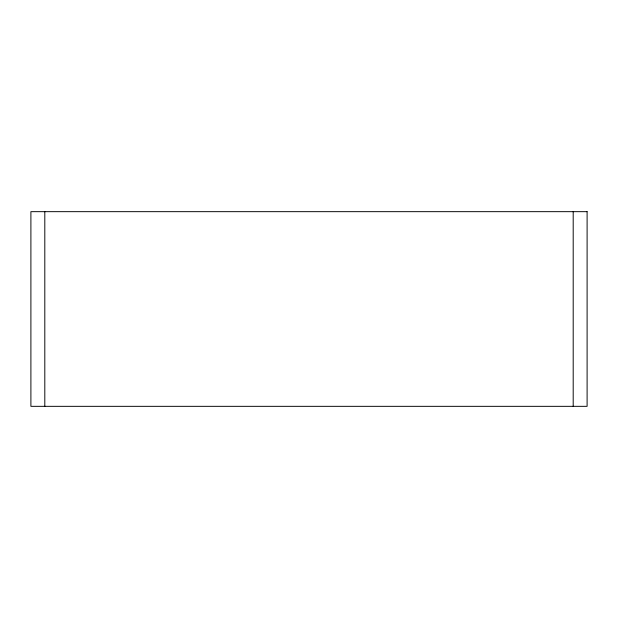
<?xml version="1.0" encoding="UTF-8"?>
<svg xmlns="http://www.w3.org/2000/svg" width="618" height="618" viewBox="0 0 618 618"><rect width="100%" height="100%" fill="white"/><g stroke="black" fill="none" stroke-linecap="round" stroke-linejoin="round"><path stroke-width="0.93" d="M573.195 211.665L573.195 406.335M44.805 211.665L44.805 406.335M587.1 211.665L30.9 211.665L30.9 406.335L587.1 406.335L587.1 211.665"/></g></svg>
